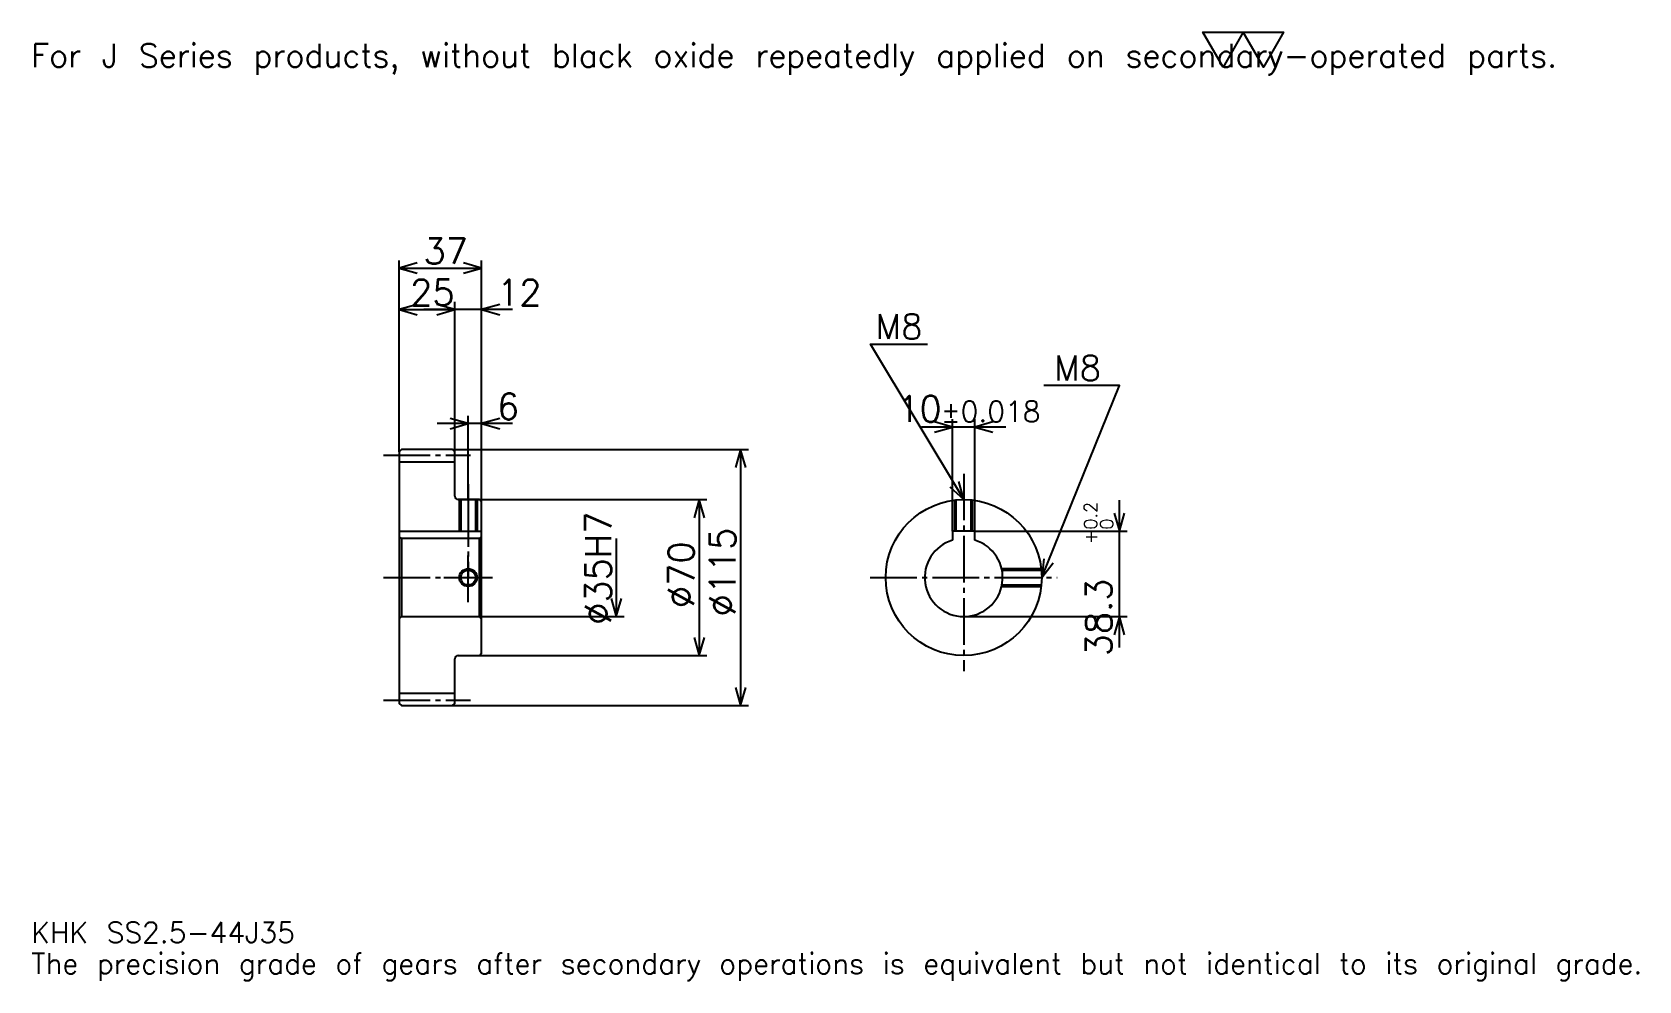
# Model space of a CAD drawing. Extents: x 24 to 745, y 9 to 434.
import ezdxf

# ---------------------------------------------------------------- set-up
doc = ezdxf.new("R2010")
doc.units = 0
doc.linetypes.add('DASHDOT', pattern=[27.913044, 20.934783, -2.326087, 2.326087, -2.326087])
doc.layers.get('0').update_dxf_attribs({"linetype": 'CONTINUOUS'})
doc.layers.add('DASHDOT', color=6, linetype='DASHDOT')
doc.styles.add('KANJI', font='TXT', dxfattribs={"bigfont": 'BIGFONT'})

msp = doc.modelspace()

# ---------------------------------------------------------------- linework, layer by layer
at = {"color": 5}
for p, q in [((188.413055, 247.07608), (188.413055, 331.978271)), ((225.413055, 247.07608), (225.413055, 331.978271)), ((188.413055, 328.489136), (225.413055, 328.489136)), ((213.413055, 247.07608), (213.413055, 313.369568)), ((188.413055, 309.880432), (213.413055, 309.880432)), ((239.369568, 309.880432), (199.456528, 309.880432)), ((219.413055, 247.07608), (219.413055, 262.195648)), ((436.847839, 210.376083), (436.847839, 260.630432)), ((446.847839, 210.376083), (446.847839, 260.630432)), ((239.369568, 258.706512), (205.456528, 258.706512)), ((460.804352, 257.141296), (422.891296, 257.141296)), ((188.413055, 246.07608), (188.413055, 247.07608)), ((212.413055, 247.07608), (225.413055, 247.07608)), ((213.413055, 246.07608), (213.413055, 247.07608)), ((219.413055, 224.57608), (219.413055, 247.07608)), ((219.413055, 224.57608), (219.413055, 247.07608)), ((225.413055, 247.07608), (345.206543, 247.07608)), ((225.413055, 223.57608), (225.413055, 247.07608)), ((341.717407, 247.07608), (341.717407, 132.07608)), ((214.913055, 224.57608), (225.413055, 224.57608)), ((225.413055, 224.57608), (326.597839, 224.57608)), ((323.108704, 224.57608), (323.108704, 154.57608)), ((511.739136, 158.119553), (511.739136, 224.332596)), ((446.847839, 210.376083), (515.228271, 210.376083)), ((285.891296, 207.07608), (285.891296, 172.07608)), ((225.413055, 172.07608), (289.380432, 172.07608)), ((441.847839, 172.07608), (515.228271, 172.07608)), ((214.913055, 154.57608), (225.413055, 154.57608)), ((225.413055, 154.57608), (326.597839, 154.57608)), ((212.413055, 132.07608), (225.413055, 132.07608)), ((225.413055, 132.07608), (345.206543, 132.07608))]:
    msp.add_line(p, q, dxfattribs=at)
at = {"color": 4}
for p, q in [((188.413055, 241.45108), (213.413055, 241.45108)), ((188.413055, 210.376083), (225.413055, 210.376083)), ((189.413055, 207.07608), (189.413055, 172.07608)), ((224.413055, 207.07608), (225.413055, 208.07608)), ((224.413055, 172.07608), (225.413055, 171.07608)), ((188.413055, 137.70108), (213.413055, 137.70108))]:
    msp.add_line(p, q, dxfattribs=at)
at = {"color": 7}
msp.add_lwpolyline([(558.260864, 418.695648), (549.189148, 434.419983), (585.476074, 434.419983), (576.404358, 418.695648), (567.332581, 434.419983), (558.260864, 418.695648)], dxfattribs=at)
at = {"color": 5}
for points in [[(196.554352, 330.815186), (188.413055, 328.489136), (196.554352, 326.163025)], [(217.271759, 326.163025), (225.413055, 328.489136), (217.271759, 330.815186)], [(196.554352, 312.206512), (188.413055, 309.880432), (196.554352, 307.554352)], [(205.271759, 307.554352), (213.413055, 309.880432), (205.271759, 312.206512)], [(205.271759, 307.554352), (213.413055, 309.880432), (205.271759, 312.206512)], [(233.554352, 312.206512), (225.413055, 309.880432), (233.554352, 307.554352)], [(441.847839, 224.57608), (399.978271, 294.358704), (425.565247, 294.358704)], [(476.847839, 189.57608), (511.739136, 275.75), (477.778259, 275.75)], [(211.271759, 256.380432), (219.413055, 258.706512), (211.271759, 261.032593)], [(233.554352, 261.032593), (225.413055, 258.706512), (233.554352, 256.380432)], [(428.706543, 254.815216), (436.847839, 257.141296), (428.706543, 259.467377)], [(454.989136, 259.467377), (446.847839, 257.141296), (454.989136, 254.815216)], [(344.043488, 238.934784), (341.717407, 247.07608), (339.391327, 238.934784)], [(435.664551, 230.360428), (441.847839, 224.57608), (439.653778, 232.753952)], [(325.434784, 216.434784), (323.108704, 224.57608), (320.782623, 216.434784)], [(509.413055, 218.51738), (511.739136, 210.376083), (514.065186, 218.51738)], [(477.747192, 197.99527), (476.847839, 189.57608), (482.059326, 196.249313)], [(283.565216, 180.217377), (285.891296, 172.07608), (288.217407, 180.217377)], [(514.065186, 163.934784), (511.739136, 172.07608), (509.413055, 163.934784)], [(320.782623, 162.717377), (323.108704, 154.57608), (325.434784, 162.717377)], [(339.391327, 140.217377), (341.717407, 132.07608), (344.043488, 140.217377)]]:
    msp.add_lwpolyline(points, dxfattribs=at)
at = {"color": 4}
for points in [[(213.413055, 226.07608), (213.413055, 246.07608), (212.413055, 247.07608), (189.413055, 247.07608), (188.413055, 246.07608), (188.413055, 171.07608)], [(214.913055, 154.57608), (224.413055, 154.57608), (225.413055, 155.57608), (225.413055, 223.57608), (224.413055, 224.57608), (214.913055, 224.57608)], [(215.413055, 224.57608), (215.413055, 210.376083)], [(216.088058, 224.57608), (216.088058, 210.376083)], [(222.738052, 224.57608), (222.738052, 210.376083)], [(223.413055, 224.57608), (223.413055, 210.376083)], [(437.847839, 210.376083), (437.847839, 224.346756)], [(438.522827, 210.376083), (438.522827, 224.417786)], [(445.172852, 210.376083), (445.172852, 224.417786)], [(445.847839, 210.376083), (445.847839, 224.346756)], [(446.847839, 206.346588), (446.847839, 210.376083), (436.847839, 210.376083), (436.847839, 206.346588)], [(188.413055, 171.07608), (189.413055, 172.07608), (224.413055, 172.07608), (224.413055, 207.07608), (189.413055, 207.07608), (188.413055, 208.07608)], [(458.884552, 193.57608), (476.6185, 193.57608)], [(459.029053, 192.901077), (476.689545, 192.901077)], [(458.884552, 185.57608), (476.6185, 185.57608)], [(459.029053, 186.251083), (476.689545, 186.251083)], [(188.413055, 171.07608), (188.413055, 133.07608), (189.413055, 132.07608), (212.413055, 132.07608), (213.413055, 133.07608), (213.413055, 153.07608)]]:
    msp.add_lwpolyline(points, dxfattribs=at)
for centre, radius in [((441.847839, 189.57608), 35), ((219.413055, 189.57608), 3.325)]:
    msp.add_circle(centre, radius, dxfattribs=at)
at = {"color": 7}
msp.add_circle((219.413055, 189.57608), 4, dxfattribs=at)
at = {"color": 4}
for centre, radius, start, end in [((214.913055, 226.07608), 1.5, 180, 270), ((441.847839, 189.57608), 17.5, 106.601549926, 73.398450074), ((214.913055, 153.07608), 1.5, 90, 180)]:
    msp.add_arc(centre, radius, start, end, dxfattribs=at)
at = {"layer": 'DASHDOT', "color": 7}
for p, q in [((181.434799, 244.57608), (220.391312, 244.57608)), ((441.847839, 236.206512), (441.847839, 147.597824)), ((219.413055, 224.57608), (219.413055, 189.57608)), ((181.434799, 189.57608), (232.391312, 189.57608)), ((399.869568, 189.57608), (483.826111, 189.57608)), ((181.434799, 134.57608), (220.391312, 134.57608))]:
    msp.add_line(p, q, dxfattribs=at)
for points in [[(219.413055, 231.554337), (219.413055, 203.397827)], [(219.413055, 178.597824), (219.413055, 200.554337)], [(208.434799, 189.57608), (230.391312, 189.57608)]]:
    msp.add_lwpolyline(points, dxfattribs=at)

# ---------------------------------------------------------------- texts
at = {"color": 7, "style": 'KANJI'}
for s, height, p in [('For J Series products, without black oxide repeatedly applied on secondary-operated parts.', 10.467391, (23.26087, 418.695648)), ('37', 11.630435, (199.353271, 330.349976)), ('25', 11.630435, (193.353271, 311.741302)), ('12', 11.630435, (232.391312, 311.741302)), ('M8', 11.165218, (402.304382, 296.684784)), ('M8', 11.165218, (482.43042, 278.07608)), ('6', 11.630435, (232.391312, 260.567383)), ('10', 11.630435, (412.025085, 259.467377)), ('%%p0.018', 9.304348, (431.679108, 259.467377)), ('KHK SS2.5-44J35', 9.304348, (23.26087, 25.586956)), ('The precision grade of gears after secondary operations is equivalent but not identical to its original grade.', 9.304348, (23.26087, 11.630435))]:
    msp.add_text(s, height=height, dxfattribs=at).set_placement(p)
for s, height, p in [('%%c35H7', 11.630435, (283.565216, 168.35054)), ('0.2', 5.815217, (501.736969, 211.087708)), ('%%c115', 11.630435, (339.391327, 172.130432)), ('+', 5.815217, (501.736969, 204.574677)), ('0', 5.815217, (508.947845, 211.087708)), ('%%c70', 11.630435, (320.782623, 175.910324)), ('38.3', 11.630435, (508.25, 154.233551))]:
    msp.add_text(s, height=height, rotation=90, dxfattribs=at).set_placement(p)

doc.saveas('drawing.dxf')
